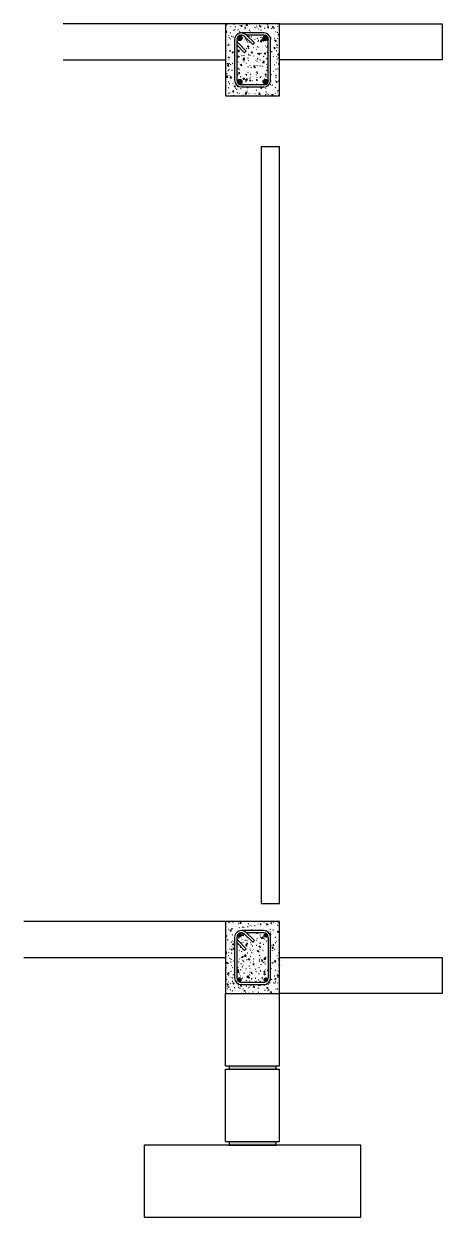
# Model space of a CAD drawing. Header units: metres. Extents: x 0.9 to 42, y -19 to 5.
# Drawn here: x 32.339 to 33.498, y -5.859 to -2.549 of the extents above; entities that cross this region are included whole.
import ezdxf

# ---------------------------------------------------------------- set-up
doc = ezdxf.new("R2010")
doc.units = ezdxf.units.M
doc.layers.add('Vistas', color=7, linetype='Continuous')

# ---------------------------------------------------------------- blocks, each defined once
blk = doc.blocks.new('Solera Intermedia')
at = {"layer": 'Vistas'}
h = blk.add_hatch(dxfattribs=at)
h.set_pattern_fill('FP_1', color=256, scale=0.001, style=0, pattern_type=2)
h.set_pattern_definition([(50, (-27.032357, 14.390424), (0.0364365, -0.003187713), [0.00381, -0.04191]), (355, (-27.032357, 14.390424), (-0.00704845, 0.03821172), [0.003048, -0.033528]), (100.451, (-27.02932, 14.39016), (0.029388573, 0.035022944), [0.003238, -0.035618]), (46.184, (-27.032357, 14.400584), (0.054216056, -0.008408366), [0.005715, -0.062865]), (96.636, (-27.02784, 14.399883), (0.0474805, 0.04948544), [0.004857, -0.053427]), (351.184, (-27.032357, 14.400584), (0.04748106, 0.0494846), [0.004572, -0.050292]), (21, (-27.027277, 14.398044), (0.030322646, -0.020452802), [0.00381, -0.04191]), (326, (-27.027277, 14.398044), (0.012360696, 0.03683788), [0.003048, -0.033528]), (71.451, (-27.02475, 14.39634), (0.042683285, 0.016383894), [0.003238, -0.035618]), (37.5, (-27.032357, 14.390424), (0.000618067, 0.0169108196), [0.001676, -0.031445, 0.001676, -0.03236, -0.033655]), (37.5, (-27.032357, 14.390424), (0.000618067, 0.0169108196), [-0.067158, 0.001676, -0.031979]), (7.5, (-27.032357, 14.390424), (0.013364138, 0.020035779), [0.001676, -0.017729, 0.001676, -0.030683, -0.012827]), (7.5, (-27.032357, 14.390424), (0.013364138, 0.020035779), [-0.051765, 0.001676, -0.011151]), (327.5, (-27.043686, 14.390424), (0.027118159, -0.0011460587), [0.001676, -0.011024, 0.001676, -0.037948, -0.052578]), (327.5, (-27.043686, 14.390424), (0.027118159, -0.0011460587), [-0.052324, 0.001676, -0.050902]), (317.5, (-27.048766, 14.390424), (0.02962579, 0.00508507), [0.001676, -0.014834, 0.001676, -0.024638, -0.037338]), (317.5, (-27.048766, 14.390424), (0.02962579, 0.00508507), [-0.042824, 0.001676, -0.035662])])
h.paths.add_polyline_path([(-0.075, 0), (0.075, 0), (0.075, 0.2), (-0.075, 0.2), (-0.075, 0.0391)])
h.paths.add_polyline_path([(-0.022, 0.025), (-0.031, 0.025), (-0.0359, 0.0256), (-0.0405, 0.0276), (-0.0444, 0.0306), (-0.0474, 0.0345), (-0.0494, 0.0391), (-0.05, 0.044), (-0.05, 0.156), (-0.0494, 0.1609), (-0.0474, 0.1655), (-0.0444, 0.1694), (-0.0405, 0.1724), (-0.0359, 0.1744), (-0.031, 0.175), (0.0309, 0.175), (0.0359, 0.1744), (0.0405, 0.1724), (0.0444, 0.1694), (0.0474, 0.1655), (0.0494, 0.1609), (0.05, 0.156), (0.05, 0.044), (0.0494, 0.0391), (0.0474, 0.0345), (0.0444, 0.0306), (0.0405, 0.0276), (0.0359, 0.0256), (0.0309, 0.025), (0.005, 0.025)])
h.paths.add_polyline_path([(-0.0175, 0.0314), (0.0309, 0.0314), (0.0342, 0.0318), (0.0373, 0.0331), (0.0399, 0.0351), (0.0419, 0.0377), (0.0432, 0.0408), (0.0437, 0.044), (0.0437, 0.156), (0.0432, 0.1592), (0.0419, 0.1623), (0.0399, 0.1649), (0.0373, 0.1669), (0.0342, 0.1682), (0.0309, 0.1686), (-0.0167, 0.1686), (0.005, 0.147), (0.0005, 0.1425), (-0.022, 0.1649), (-0.0246, 0.1669), (-0.0277, 0.1682), (-0.031, 0.1686), (-0.0342, 0.1682), (-0.0373, 0.1669), (-0.0399, 0.1649), (-0.0419, 0.1623), (-0.0432, 0.1592), (-0.0437, 0.156), (-0.0432, 0.1527), (-0.0419, 0.1496), (-0.0399, 0.147), (-0.0175, 0.1245), (-0.022, 0.12), (-0.0437, 0.1417), (-0.0437, 0.044), (-0.0432, 0.0408), (-0.0419, 0.0377), (-0.0399, 0.0351), (-0.0373, 0.0331), (-0.0342, 0.0318), (-0.031, 0.0314), (-0.022, 0.0314)])
h = blk.add_hatch(color=256, dxfattribs=at)
edge = h.paths.add_edge_path()
edge.add_arc((-0.0366, 0.1616), 0.00476, 0, 360)
for points in [[(-0.0366, 0.1568), (-0.034, 0.1576), (-0.0322, 0.1596), (-0.0318, 0.1622), (-0.033, 0.1647), (-0.0352, 0.1661), (-0.0379, 0.1661), (-0.0402, 0.1647), (-0.0413, 0.1622), (-0.0409, 0.1596), (-0.0391, 0.1576)], [(0.0372, 0.1568), (0.0397, 0.158), (0.0411, 0.1602), (0.0411, 0.1629), (0.0397, 0.1652), (0.0372, 0.1663), (0.0346, 0.1659), (0.0326, 0.1641), (0.0318, 0.1616), (0.0326, 0.159), (0.0346, 0.1572)], [(-0.0366, 0.0337), (-0.034, 0.0344), (-0.0322, 0.0365), (-0.0318, 0.0391), (-0.033, 0.0416), (-0.0352, 0.043), (-0.0379, 0.043), (-0.0402, 0.0416), (-0.0413, 0.0391), (-0.0409, 0.0365), (-0.0391, 0.0344)], [(0.0359, 0.0337), (0.0385, 0.0341), (0.0406, 0.0359), (0.0413, 0.0384), (0.0406, 0.041), (0.0385, 0.0428), (0.0359, 0.0432), (0.0334, 0.042), (0.032, 0.0398), (0.032, 0.0371), (0.0334, 0.0348)]]:
    blk.add_hatch(color=256, dxfattribs=at).paths.add_polyline_path(points)
h = blk.add_hatch(color=256, dxfattribs=at)
edge = h.paths.add_edge_path()
edge.add_arc((0.0366, 0.1616), 0.00476, 0, 360)
h = blk.add_hatch(color=256, dxfattribs=at)
edge = h.paths.add_edge_path()
edge.add_arc((-0.0366, 0.0384), 0.00476, 0, 360)
h = blk.add_hatch(color=256, dxfattribs=at)
edge = h.paths.add_edge_path()
edge.add_arc((0.0366, 0.0384), 0.00476, 0, 360)
for p, q in [((0.075, 0.2), (-0.075, 0.2)), ((-0.075, 0.2), (-0.075, 0)), ((0.075, 0), (0.075, 0.2)), ((-0.0379, 0.1661), (-0.0402, 0.1647)), ((-0.0352, 0.1661), (-0.0379, 0.1661)), ((-0.033, 0.1647), (-0.0352, 0.1661)), ((0.0309, 0.175), (-0.031, 0.175)), ((0.005, 0.147), (-0.0175, 0.1694)), ((0.0309, 0.1686), (-0.0167, 0.1686)), ((0.0346, 0.1659), (0.0326, 0.1641)), ((0.0372, 0.1663), (0.0346, 0.1659)), ((0.0397, 0.1652), (0.0372, 0.1663)), ((-0.05, 0.156), (-0.05, 0.044)), ((-0.0437, 0.156), (-0.0437, 0.044)), ((-0.0437, 0.1417), (-0.022, 0.12)), ((-0.0402, 0.1647), (-0.0413, 0.1622)), ((-0.0413, 0.1622), (-0.0409, 0.1596)), ((-0.0409, 0.1596), (-0.0391, 0.1576)), ((-0.0399, 0.147), (-0.0175, 0.1245)), ((-0.0391, 0.1576), (-0.0366, 0.1568)), ((-0.0366, 0.1568), (-0.034, 0.1576)), ((-0.034, 0.1576), (-0.0322, 0.1596)), ((-0.0318, 0.1622), (-0.033, 0.1647)), ((-0.0322, 0.1596), (-0.0318, 0.1622)), ((0.0005, 0.1425), (-0.022, 0.1649)), ((0.005, 0.147), (0.0005, 0.1425)), ((0.0326, 0.1641), (0.0318, 0.1616)), ((0.0318, 0.1616), (0.0326, 0.159)), ((0.0326, 0.159), (0.0346, 0.1572)), ((0.0346, 0.1572), (0.0372, 0.1568)), ((0.0372, 0.1568), (0.0397, 0.158)), ((0.0411, 0.1629), (0.0397, 0.1652)), ((0.0397, 0.158), (0.0411, 0.1602)), ((0.0411, 0.1602), (0.0411, 0.1629)), ((0.0437, 0.044), (0.0437, 0.156)), ((0.05, 0.044), (0.05, 0.156)), ((-0.022, 0.12), (-0.0175, 0.1245)), ((-0.0402, 0.0416), (-0.0413, 0.0391)), ((-0.0413, 0.0391), (-0.0409, 0.0365)), ((-0.0409, 0.0365), (-0.0391, 0.0344)), ((-0.0379, 0.043), (-0.0402, 0.0416)), ((-0.0391, 0.0344), (-0.0366, 0.0337)), ((-0.0352, 0.043), (-0.0379, 0.043)), ((-0.0366, 0.0337), (-0.034, 0.0344)), ((-0.033, 0.0416), (-0.0352, 0.043)), ((-0.034, 0.0344), (-0.0322, 0.0365)), ((-0.0318, 0.0391), (-0.033, 0.0416)), ((-0.0322, 0.0365), (-0.0318, 0.0391)), ((0.0334, 0.042), (0.032, 0.0398)), ((0.032, 0.0398), (0.032, 0.0371)), ((0.032, 0.0371), (0.0334, 0.0348)), ((0.0359, 0.0432), (0.0334, 0.042)), ((0.0334, 0.0348), (0.0359, 0.0337)), ((0.0385, 0.0428), (0.0359, 0.0432)), ((0.0359, 0.0337), (0.0385, 0.0341)), ((0.0406, 0.041), (0.0385, 0.0428)), ((0.0385, 0.0341), (0.0406, 0.0359)), ((0.0413, 0.0384), (0.0406, 0.041)), ((0.0406, 0.0359), (0.0413, 0.0384)), ((-0.075, 0), (0.075, 0)), ((-0.031, 0.0314), (0.0309, 0.0314)), ((-0.031, 0.025), (0.0309, 0.025))]:
    blk.add_line(p, q, dxfattribs=at)
for centre in [(-0.0366, 0.1616), (0.0366, 0.1616), (-0.0366, 0.0384), (0.0366, 0.0384)]:
    blk.add_circle(centre, 0.00476, dxfattribs=at)
for centre, radius, start, end in [((-0.031, 0.156), 0.019, 45, 180), ((-0.031, 0.156), 0.0127, 45, 180), ((0.0309, 0.156), 0.019, 0, 90), ((0.0309, 0.156), 0.0127, 0, 90), ((-0.031, 0.156), 0.0127, 180, 225), ((-0.031, 0.044), 0.0191, 180, 270), ((-0.031, 0.044), 0.0127, 180, 270), ((0.0309, 0.044), 0.0127, 270, 0), ((0.0309, 0.044), 0.019, 270, 0)]:
    blk.add_arc(centre, radius, start, end, dxfattribs=at)
blk = doc.blocks.new('Solera corona')
at = {"layer": 'Vistas'}
h = blk.add_hatch(dxfattribs=at)
h.set_pattern_fill('FP_1', color=256, scale=0.001, style=0, pattern_type=2)
h.set_pattern_definition([(50, (-27.492357, 14.390424), (0.0364365, -0.003187713), [0.00381, -0.04191]), (355, (-27.492357, 14.390424), (-0.00704845, 0.03821172), [0.003048, -0.033528]), (100.451, (-27.48932, 14.39016), (0.029388573, 0.035022944), [0.003238, -0.035618]), (46.184, (-27.492357, 14.400584), (0.054216056, -0.008408366), [0.005715, -0.062865]), (96.636, (-27.48784, 14.399883), (0.0474805, 0.04948544), [0.004857, -0.053427]), (351.184, (-27.492357, 14.400584), (0.04748106, 0.0494846), [0.004572, -0.050292]), (21, (-27.487277, 14.398044), (0.030322646, -0.020452802), [0.00381, -0.04191]), (326, (-27.487277, 14.398044), (0.012360696, 0.03683788), [0.003048, -0.033528]), (71.451, (-27.48475, 14.39634), (0.042683285, 0.016383894), [0.003238, -0.035618]), (37.5, (-27.492357, 14.390424), (0.000618067, 0.0169108196), [0.001676, -0.031445, 0.001676, -0.03236, -0.033655]), (37.5, (-27.492357, 14.390424), (0.000618067, 0.0169108196), [-0.067158, 0.001676, -0.031979]), (7.5, (-27.492357, 14.390424), (0.013364138, 0.020035779), [0.001676, -0.017729, 0.001676, -0.030683, -0.012827]), (7.5, (-27.492357, 14.390424), (0.013364138, 0.020035779), [-0.051765, 0.001676, -0.011151]), (327.5, (-27.503686, 14.390424), (0.027118159, -0.0011460587), [0.001676, -0.011024, 0.001676, -0.037948, -0.052578]), (327.5, (-27.503686, 14.390424), (0.027118159, -0.0011460587), [-0.052324, 0.001676, -0.050902]), (317.5, (-27.508766, 14.390424), (0.02962579, 0.00508507), [0.001676, -0.014834, 0.001676, -0.024638, -0.037338]), (317.5, (-27.508766, 14.390424), (0.02962579, 0.00508507), [-0.042824, 0.001676, -0.035662])])
h.paths.add_polyline_path([(-0.075, 0), (0.075, 0), (0.075, 0.2), (-0.075, 0.2), (-0.075, 0.0391)])
h.paths.add_polyline_path([(0.031, 0.025), (-0.031, 0.025), (-0.0359, 0.0256), (-0.0405, 0.0276), (-0.0444, 0.0306), (-0.0474, 0.0345), (-0.0494, 0.0391), (-0.05, 0.044), (-0.05, 0.156), (-0.0494, 0.1609), (-0.0474, 0.1655), (-0.0444, 0.1694), (-0.0405, 0.1724), (-0.0359, 0.1744), (-0.031, 0.175), (0.031, 0.175), (0.0359, 0.1744), (0.0405, 0.1724), (0.0444, 0.1694), (0.0474, 0.1655), (0.0494, 0.1609), (0.05, 0.156), (0.05, 0.044), (0.0494, 0.0391), (0.0474, 0.0345), (0.0444, 0.0306), (0.0405, 0.0276), (0.0359, 0.0256), (0.0342, 0.0254)])
h.paths.add_polyline_path([(0.0096, 0.0314), (0.031, 0.0314), (0.0342, 0.0318), (0.0373, 0.0331), (0.0399, 0.0351), (0.0419, 0.0377), (0.0432, 0.0408), (0.0436, 0.044), (0.0436, 0.156), (0.0432, 0.1592), (0.0419, 0.1623), (0.0399, 0.1649), (0.0373, 0.1669), (0.0342, 0.1682), (0.031, 0.1686), (-0.0167, 0.1686), (0.005, 0.147), (0.0005, 0.1425), (-0.022, 0.1649), (-0.0246, 0.1669), (-0.0277, 0.1682), (-0.031, 0.1686), (-0.0342, 0.1682), (-0.0373, 0.1669), (-0.0399, 0.1649), (-0.0419, 0.1623), (-0.0432, 0.1592), (-0.0437, 0.156), (-0.0432, 0.1527), (-0.0419, 0.1496), (-0.0399, 0.147), (-0.0175, 0.1245), (-0.022, 0.12), (-0.0437, 0.1417), (-0.0437, 0.044), (-0.0432, 0.0408), (-0.0419, 0.0377), (-0.0399, 0.0351), (-0.0373, 0.0331), (-0.0342, 0.0318), (-0.031, 0.0314), (0.005, 0.0314)])
for points in [[(-0.0354, 0.1541), (-0.0323, 0.1549), (-0.0299, 0.1573), (-0.0291, 0.1604), (-0.0299, 0.1636), (-0.0323, 0.1659), (-0.0354, 0.1668), (-0.0386, 0.1659), (-0.0409, 0.1636), (-0.0418, 0.1604), (-0.0409, 0.1573), (-0.0386, 0.1549)], [(0.0354, 0.1541), (0.0386, 0.1549), (0.0409, 0.1573), (0.0418, 0.1604), (0.0409, 0.1636), (0.0386, 0.1659), (0.0354, 0.1668), (0.0323, 0.1659), (0.0299, 0.1636), (0.0291, 0.1604), (0.0299, 0.1573), (0.0323, 0.1549)], [(-0.0354, 0.0332), (-0.0323, 0.0341), (-0.0299, 0.0364), (-0.0291, 0.0396), (-0.0299, 0.0427), (-0.0323, 0.0451), (-0.0354, 0.0459), (-0.0386, 0.0451), (-0.0409, 0.0427), (-0.0418, 0.0396), (-0.0409, 0.0364), (-0.0386, 0.0341)], [(0.0354, 0.0332), (0.0386, 0.0341), (0.0409, 0.0364), (0.0418, 0.0396), (0.0409, 0.0427), (0.0386, 0.0451), (0.0354, 0.0459), (0.0323, 0.0451), (0.0299, 0.0427), (0.0291, 0.0396), (0.0299, 0.0364), (0.0323, 0.0341)]]:
    blk.add_hatch(color=256, dxfattribs=at).paths.add_polyline_path(points)
h = blk.add_hatch(color=256, dxfattribs=at)
edge = h.paths.add_edge_path()
edge.add_arc((-0.0354, 0.1604), 0.00635, 0, 360)
h = blk.add_hatch(color=256, dxfattribs=at)
edge = h.paths.add_edge_path()
edge.add_arc((0.0354, 0.1604), 0.00635, 0, 360)
h = blk.add_hatch(color=256, dxfattribs=at)
edge = h.paths.add_edge_path()
edge.add_arc((-0.0354, 0.0396), 0.00635, 0, 360)
h = blk.add_hatch(color=256, dxfattribs=at)
edge = h.paths.add_edge_path()
edge.add_arc((0.0354, 0.0396), 0.00635, 0, 360)
for p, q in [((0.075, 0.2), (-0.075, 0.2)), ((-0.075, 0.2), (-0.075, 0)), ((0.075, 0), (0.075, 0.2)), ((-0.0386, 0.1659), (-0.0409, 0.1636)), ((-0.0354, 0.1668), (-0.0386, 0.1659)), ((-0.0323, 0.1659), (-0.0354, 0.1668)), ((-0.0299, 0.1636), (-0.0323, 0.1659)), ((0.031, 0.175), (-0.031, 0.175)), ((0.005, 0.147), (-0.0175, 0.1694)), ((0.031, 0.1686), (-0.0167, 0.1686)), ((0.0323, 0.1659), (0.0299, 0.1636)), ((0.0354, 0.1668), (0.0323, 0.1659)), ((0.0386, 0.1659), (0.0354, 0.1668)), ((0.0409, 0.1636), (0.0386, 0.1659)), ((-0.05, 0.156), (-0.05, 0.044)), ((-0.0437, 0.156), (-0.0437, 0.044)), ((-0.0437, 0.1417), (-0.022, 0.12)), ((-0.0409, 0.1636), (-0.0418, 0.1604)), ((-0.0418, 0.1604), (-0.0409, 0.1573)), ((-0.0409, 0.1573), (-0.0386, 0.1549)), ((-0.0399, 0.147), (-0.0175, 0.1245)), ((-0.0386, 0.1549), (-0.0354, 0.1541)), ((-0.0354, 0.1541), (-0.0323, 0.1549)), ((-0.0323, 0.1549), (-0.0299, 0.1573)), ((-0.0291, 0.1604), (-0.0299, 0.1636)), ((-0.0299, 0.1573), (-0.0291, 0.1604)), ((0.0005, 0.1425), (-0.022, 0.1649)), ((0.005, 0.147), (0.0005, 0.1425)), ((0.0299, 0.1636), (0.0291, 0.1604)), ((0.0291, 0.1604), (0.0299, 0.1573)), ((0.0299, 0.1573), (0.0323, 0.1549)), ((0.0323, 0.1549), (0.0354, 0.1541)), ((0.0354, 0.1541), (0.0386, 0.1549)), ((0.0386, 0.1549), (0.0409, 0.1573)), ((0.0418, 0.1604), (0.0409, 0.1636)), ((0.0409, 0.1573), (0.0418, 0.1604)), ((0.0436, 0.044), (0.0436, 0.156)), ((0.05, 0.044), (0.05, 0.156)), ((-0.022, 0.12), (-0.0175, 0.1245)), ((-0.0409, 0.0427), (-0.0418, 0.0396)), ((-0.0418, 0.0396), (-0.0409, 0.0364)), ((-0.0386, 0.0451), (-0.0409, 0.0427)), ((-0.0409, 0.0364), (-0.0386, 0.0341)), ((-0.0354, 0.0459), (-0.0386, 0.0451)), ((-0.0386, 0.0341), (-0.0354, 0.0332)), ((-0.0323, 0.0451), (-0.0354, 0.0459)), ((-0.0354, 0.0332), (-0.0323, 0.0341)), ((-0.0299, 0.0427), (-0.0323, 0.0451)), ((-0.0323, 0.0341), (-0.0299, 0.0364)), ((-0.0291, 0.0396), (-0.0299, 0.0427)), ((-0.0299, 0.0364), (-0.0291, 0.0396)), ((0.0299, 0.0427), (0.0291, 0.0396)), ((0.0291, 0.0396), (0.0299, 0.0364)), ((0.0323, 0.0451), (0.0299, 0.0427)), ((0.0299, 0.0364), (0.0323, 0.0341)), ((0.0354, 0.0459), (0.0323, 0.0451)), ((0.0323, 0.0341), (0.0354, 0.0332)), ((0.0386, 0.0451), (0.0354, 0.0459)), ((0.0354, 0.0332), (0.0386, 0.0341)), ((0.0409, 0.0427), (0.0386, 0.0451)), ((0.0386, 0.0341), (0.0409, 0.0364)), ((0.0418, 0.0396), (0.0409, 0.0427)), ((0.0409, 0.0364), (0.0418, 0.0396)), ((-0.075, 0), (0.075, 0)), ((-0.031, 0.0314), (0.031, 0.0314)), ((-0.031, 0.025), (0.031, 0.025))]:
    blk.add_line(p, q, dxfattribs=at)
for centre in [(-0.0354, 0.1604), (0.0354, 0.1604), (-0.0354, 0.0396), (0.0354, 0.0396)]:
    blk.add_circle(centre, 0.00635, dxfattribs=at)
for centre, radius, start, end in [((-0.031, 0.156), 0.019, 45, 180), ((-0.031, 0.156), 0.0127, 45, 180), ((0.031, 0.156), 0.0191, 0, 90), ((0.031, 0.156), 0.0127, 0, 90), ((-0.031, 0.156), 0.0127, 180, 225), ((-0.031, 0.044), 0.019, 180, 270), ((-0.031, 0.044), 0.0127, 180, 270), ((0.031, 0.044), 0.0127, 270, 0), ((0.031, 0.044), 0.0191, 270, 0)]:
    blk.add_arc(centre, radius, start, end, dxfattribs=at)
blk = doc.blocks.new('Bloque')
h = blk.add_hatch(color=256)
h.dxf.hatch_style = 1
h.paths.add_polyline_path([(-0.065, 0.01), (-0.065, 0), (0.065, 0), (0.065, 0.01)])
for p, q in [((-0.075, 0.01), (-0.075, 0.21)), ((-0.075, 0.21), (0.075, 0.21)), ((0.075, 0.01), (0.075, 0.21)), ((-0.075, 0.01), (-0.065, 0.01)), ((-0.065, 0.01), (-0.065, 0)), ((-0.065, 0.01), (0.065, 0.01)), ((-0.065, 0), (0.065, 0)), ((0.065, 0), (0.065, 0.01)), ((0.065, 0.01), (0.075, 0.01))]:
    blk.add_line(p, q)

msp = doc.modelspace()

# ---------------------------------------------------------------- linework, layer by layer
for p, q in [((32.8976, -2.549), (32.4476, -2.549)), ((33.0476, -2.549), (33.4976, -2.549)), ((33.4976, -2.549), (33.4976, -2.649)), ((32.4476, -2.649), (32.8976, -2.649)), ((33.4976, -2.649), (33.0476, -2.649)), ((32.9968, -2.889), (33.0476, -2.889)), ((32.9968, -2.889), (32.9968, -4.989)), ((33.0476, -4.989), (33.0476, -2.889)), ((32.9968, -4.989), (33.0476, -4.989)), ((32.8976, -5.039), (32.33908, -5.039)), ((32.33908, -5.139), (32.8976, -5.139)), ((33.0476, -5.139), (33.4976, -5.139)), ((33.4976, -5.139), (33.4976, -5.239)), ((33.4976, -5.239), (33.0476, -5.239))]:
    msp.add_line(p, q)
msp.add_lwpolyline([(32.6726, -5.659), (32.6726, -5.859), (33.2726, -5.859), (33.2726, -5.659), (32.9726, -5.659)], close=True)

# ---------------------------------------------------------------- block references
for name, p in [('Solera corona', (32.9726, -2.749)), ('Solera Intermedia', (32.9726, -5.239)), ('Bloque', (32.9726, -5.449)), ('Bloque', (32.9726, -5.659))]:
    msp.add_blockref(name, p)

doc.saveas('drawing.dxf')
